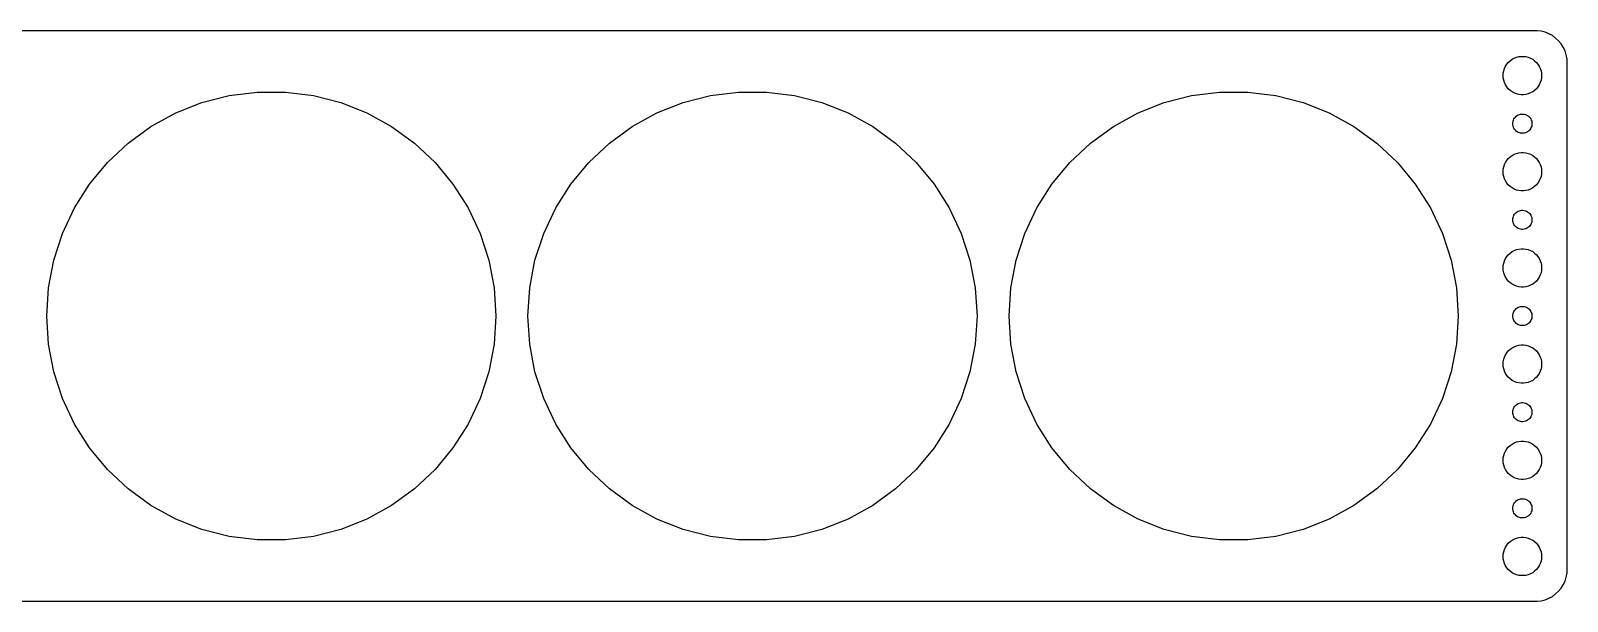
# Model space of a CAD drawing. Header units: metres. Extents: x -202 to 202, y -44 to 44.
# Drawn here: x -37.5 to 202, y -44.5 to 44.5 of the extents above; entities that cross this region are included whole.
import ezdxf

# ---------------------------------------------------------------- set-up
doc = ezdxf.new("R2010")
doc.units = ezdxf.units.M

msp = doc.modelspace()

# ---------------------------------------------------------------- linework, layer by layer
for p, q in [((197.314, 44.4901), (-197.314, 44.4901)), ((197.937, 44.4114), (197.314, 44.4901)), ((198.545, 44.2553), (197.937, 44.4114)), ((199.129, 44.0241), (198.545, 44.2553)), ((199.679, 43.7216), (199.129, 44.0241)), ((200.187, 43.3526), (199.679, 43.7216)), ((200.645, 42.9227), (200.187, 43.3526)), ((201.045, 42.4389), (200.645, 42.9227)), ((201.382, 41.9088), (201.045, 42.4389)), ((201.649, 41.3406), (201.382, 41.9088)), ((201.843, 40.7434), (201.649, 41.3406)), ((201.961, 40.1267), (201.843, 40.7434)), ((192.094, 38.2461), (192.211, 38.6044)), ((192.211, 38.6044), (192.371, 38.9453)), ((192.371, 38.9453), (192.573, 39.2634)), ((192.573, 39.2634), (192.813, 39.5536)), ((192.813, 39.5536), (193.088, 39.8115)), ((193.088, 39.8115), (193.393, 40.033)), ((193.393, 40.033), (193.723, 40.2145)), ((193.723, 40.2145), (194.073, 40.3532)), ((194.073, 40.3532), (194.438, 40.4469)), ((194.438, 40.4469), (194.812, 40.4941)), ((194.812, 40.4941), (195.188, 40.4941)), ((195.188, 40.4941), (195.562, 40.4469)), ((195.562, 40.4469), (195.927, 40.3532)), ((195.927, 40.3532), (196.277, 40.2145)), ((196.277, 40.2145), (196.607, 40.033)), ((196.607, 40.033), (196.912, 39.8115)), ((196.912, 39.8115), (197.187, 39.5536)), ((197.187, 39.5536), (197.427, 39.2634)), ((197.427, 39.2634), (197.629, 38.9453)), ((197.629, 38.9453), (197.789, 38.6044)), ((197.789, 38.6044), (197.906, 38.2461)), ((202, 39.5), (201.961, 40.1267)), ((202, -39.5), (202, 39.5)), ((192, 37.5), (192.024, 37.876)), ((192.024, 37.124), (192, 37.5)), ((192.024, 37.876), (192.094, 38.2461)), ((192.094, 36.7539), (192.024, 37.124)), ((192.211, 36.3956), (192.094, 36.7539)), ((192.371, 36.0547), (192.211, 36.3956)), ((192.573, 35.7366), (192.371, 36.0547)), ((197.629, 36.0547), (197.427, 35.7366)), ((197.789, 36.3956), (197.629, 36.0547)), ((197.906, 36.7539), (197.789, 36.3956)), ((197.906, 38.2461), (197.976, 37.876)), ((197.976, 37.124), (197.906, 36.7539)), ((197.976, 37.876), (198, 37.5)), ((198, 37.5), (197.976, 37.124)), ((-10.8156, 33.287), (-6.55833, 34.3801)), ((-6.55833, 34.3801), (-2.19766, 34.9309)), ((-2.19766, 34.9309), (2.19766, 34.9309)), ((2.19766, 34.9309), (6.55833, 34.3801)), ((6.55833, 34.3801), (10.8156, 33.287)), ((64.1844, 33.287), (68.4417, 34.3801)), ((68.4417, 34.3801), (72.8023, 34.9309)), ((72.8023, 34.9309), (77.1977, 34.9309)), ((77.1977, 34.9309), (81.5583, 34.3801)), ((81.5583, 34.3801), (85.8156, 33.287)), ((139.184, 33.287), (143.442, 34.3801)), ((143.442, 34.3801), (147.802, 34.9309)), ((147.802, 34.9309), (152.198, 34.9309)), ((152.198, 34.9309), (156.558, 34.3801)), ((156.558, 34.3801), (160.816, 33.287)), ((192.813, 35.4464), (192.573, 35.7366)), ((193.088, 35.1885), (192.813, 35.4464)), ((193.393, 34.967), (193.088, 35.1885)), ((193.723, 34.7855), (193.393, 34.967)), ((194.073, 34.6468), (193.723, 34.7855)), ((194.438, 34.5531), (194.073, 34.6468)), ((194.812, 34.5059), (194.438, 34.5531)), ((195.188, 34.5059), (194.812, 34.5059)), ((195.562, 34.5531), (195.188, 34.5059)), ((195.927, 34.6468), (195.562, 34.5531)), ((196.277, 34.7855), (195.927, 34.6468)), ((196.607, 34.967), (196.277, 34.7855)), ((196.912, 35.1885), (196.607, 34.967)), ((197.187, 35.4464), (196.912, 35.1885)), ((197.427, 35.7366), (197.187, 35.4464)), ((-18.7539, 29.5515), (-14.9023, 31.6689)), ((-14.9023, 31.6689), (-10.8156, 33.287)), ((10.8156, 33.287), (14.9023, 31.6689)), ((14.9023, 31.6689), (18.7539, 29.5515)), ((56.2461, 29.5515), (60.0977, 31.6689)), ((60.0977, 31.6689), (64.1844, 33.287)), ((85.8156, 33.287), (89.9023, 31.6689)), ((89.9023, 31.6689), (93.7539, 29.5515)), ((131.246, 29.5515), (135.098, 31.6689)), ((135.098, 31.6689), (139.184, 33.287)), ((160.816, 33.287), (164.902, 31.6689)), ((164.902, 31.6689), (168.754, 29.5515)), ((193.907, 31.0268), (194.044, 31.1558)), ((194.044, 31.1558), (194.196, 31.2665)), ((194.196, 31.2665), (194.361, 31.3572)), ((194.361, 31.3572), (194.536, 31.4266)), ((194.536, 31.4266), (194.719, 31.4734)), ((194.719, 31.4734), (194.906, 31.497)), ((194.906, 31.497), (195.094, 31.497)), ((195.094, 31.497), (195.281, 31.4734)), ((195.281, 31.4734), (195.464, 31.4266)), ((195.464, 31.4266), (195.639, 31.3572)), ((195.639, 31.3572), (195.804, 31.2665)), ((195.804, 31.2665), (195.956, 31.1558)), ((195.956, 31.1558), (196.093, 31.0268)), ((-22.3098, 26.968), (-18.7539, 29.5515)), ((18.7539, 29.5515), (22.3098, 26.968)), ((52.6902, 26.968), (56.2461, 29.5515)), ((93.7539, 29.5515), (97.3098, 26.968)), ((127.69, 26.968), (131.246, 29.5515)), ((168.754, 29.5515), (172.31, 26.968)), ((193.5, 30), (193.512, 30.188)), ((193.512, 29.812), (193.5, 30)), ((193.512, 30.188), (193.547, 30.373)), ((193.547, 29.627), (193.512, 29.812)), ((193.547, 30.373), (193.605, 30.5522)), ((193.605, 29.4478), (193.547, 29.627)), ((193.605, 30.5522), (193.686, 30.7226)), ((193.686, 29.2774), (193.605, 29.4478)), ((193.686, 30.7226), (193.786, 30.8817)), ((193.786, 29.1183), (193.686, 29.2774)), ((193.786, 30.8817), (193.907, 31.0268)), ((193.907, 28.9732), (193.786, 29.1183)), ((194.044, 28.8442), (193.907, 28.9732)), ((194.196, 28.7335), (194.044, 28.8442)), ((195.956, 28.8442), (195.804, 28.7335)), ((196.093, 28.9732), (195.956, 28.8442)), ((196.093, 31.0268), (196.214, 30.8817)), ((196.214, 29.1183), (196.093, 28.9732)), ((196.214, 30.8817), (196.314, 30.7226)), ((196.314, 29.2774), (196.214, 29.1183)), ((196.314, 30.7226), (196.395, 30.5522)), ((196.395, 29.4478), (196.314, 29.2774)), ((196.395, 30.5522), (196.453, 30.373)), ((196.453, 29.627), (196.395, 29.4478)), ((196.453, 30.373), (196.488, 30.188)), ((196.488, 29.812), (196.453, 29.627)), ((196.488, 30.188), (196.5, 30)), ((196.5, 30), (196.488, 29.812)), ((-25.5139, 23.9591), (-22.3098, 26.968)), ((22.3098, 26.968), (25.5139, 23.9591)), ((49.4861, 23.9591), (52.6902, 26.968)), ((97.3098, 26.968), (100.514, 23.9591)), ((124.486, 23.9591), (127.69, 26.968)), ((172.31, 26.968), (175.514, 23.9591)), ((194.361, 28.6427), (194.196, 28.7335)), ((194.536, 28.5734), (194.361, 28.6427)), ((194.719, 28.5266), (194.536, 28.5734)), ((194.906, 28.503), (194.719, 28.5266)), ((195.094, 28.503), (194.906, 28.503)), ((195.281, 28.5266), (195.094, 28.503)), ((195.464, 28.5734), (195.281, 28.5266)), ((195.639, 28.6427), (195.464, 28.5734)), ((195.804, 28.7335), (195.639, 28.6427)), ((-28.3156, 20.5725), (-25.5139, 23.9591)), ((25.5139, 23.9591), (28.3156, 20.5725)), ((46.6844, 20.5725), (49.4861, 23.9591)), ((100.514, 23.9591), (103.316, 20.5725)), ((121.684, 20.5725), (124.486, 23.9591)), ((175.514, 23.9591), (178.316, 20.5725)), ((192.371, 23.9453), (192.573, 24.2634)), ((192.573, 24.2634), (192.813, 24.5536)), ((192.813, 24.5536), (193.088, 24.8115)), ((193.088, 24.8115), (193.393, 25.033)), ((193.393, 25.033), (193.723, 25.2145)), ((193.723, 25.2145), (194.073, 25.3532)), ((194.073, 25.3532), (194.438, 25.4469)), ((194.438, 25.4469), (194.812, 25.4941)), ((194.812, 25.4941), (195.188, 25.4941)), ((195.188, 25.4941), (195.562, 25.4469)), ((195.562, 25.4469), (195.927, 25.3532)), ((195.927, 25.3532), (196.277, 25.2145)), ((196.277, 25.2145), (196.607, 25.033)), ((196.607, 25.033), (196.912, 24.8115)), ((196.912, 24.8115), (197.187, 24.5536)), ((197.187, 24.5536), (197.427, 24.2634)), ((197.427, 24.2634), (197.629, 23.9453)), ((192, 22.5), (192.024, 22.876)), ((192.024, 22.124), (192, 22.5)), ((192.024, 22.876), (192.094, 23.2461)), ((192.094, 21.7539), (192.024, 22.124)), ((192.094, 23.2461), (192.211, 23.6044)), ((192.211, 21.3956), (192.094, 21.7539)), ((192.211, 23.6044), (192.371, 23.9453)), ((197.629, 23.9453), (197.789, 23.6044)), ((197.789, 23.6044), (197.906, 23.2461)), ((197.906, 21.7539), (197.789, 21.3956)), ((197.906, 23.2461), (197.976, 22.876)), ((197.976, 22.124), (197.906, 21.7539)), ((197.976, 22.876), (198, 22.5)), ((198, 22.5), (197.976, 22.124)), ((-30.6707, 16.8614), (-28.3156, 20.5725)), ((28.3156, 20.5725), (30.6707, 16.8614)), ((44.3293, 16.8614), (46.6844, 20.5725)), ((103.316, 20.5725), (105.671, 16.8614)), ((119.329, 16.8614), (121.684, 20.5725)), ((178.316, 20.5725), (180.671, 16.8614)), ((192.371, 21.0547), (192.211, 21.3956)), ((192.573, 20.7366), (192.371, 21.0547)), ((192.813, 20.4464), (192.573, 20.7366)), ((193.088, 20.1884), (192.813, 20.4464)), ((193.393, 19.967), (193.088, 20.1884)), ((193.723, 19.7855), (193.393, 19.967)), ((194.073, 19.6468), (193.723, 19.7855)), ((194.438, 19.5531), (194.073, 19.6468)), ((194.812, 19.5059), (194.438, 19.5531)), ((195.188, 19.5059), (194.812, 19.5059)), ((195.562, 19.5531), (195.188, 19.5059)), ((195.927, 19.6468), (195.562, 19.5531)), ((196.277, 19.7855), (195.927, 19.6468)), ((196.607, 19.967), (196.277, 19.7855)), ((196.912, 20.1884), (196.607, 19.967)), ((197.187, 20.4464), (196.912, 20.1884)), ((197.427, 20.7366), (197.187, 20.4464)), ((197.629, 21.0547), (197.427, 20.7366)), ((197.789, 21.3956), (197.629, 21.0547)), ((-32.5422, 12.8844), (-30.6707, 16.8614)), ((30.6707, 16.8614), (32.5422, 12.8844)), ((42.4578, 12.8844), (44.3293, 16.8614)), ((105.671, 16.8614), (107.542, 12.8844)), ((117.458, 12.8844), (119.329, 16.8614)), ((180.671, 16.8614), (182.542, 12.8844)), ((193.5, 15), (193.512, 15.188)), ((193.512, 14.812), (193.5, 15)), ((193.512, 15.188), (193.547, 15.373)), ((193.547, 14.627), (193.512, 14.812)), ((193.547, 15.373), (193.605, 15.5522)), ((193.605, 14.4478), (193.547, 14.627)), ((193.605, 15.5522), (193.686, 15.7226)), ((193.686, 14.2774), (193.605, 14.4478)), ((193.686, 15.7226), (193.786, 15.8817)), ((193.786, 15.8817), (193.907, 16.0268)), ((193.907, 16.0268), (194.044, 16.1558)), ((194.044, 16.1558), (194.196, 16.2665)), ((194.196, 16.2665), (194.361, 16.3572)), ((194.361, 16.3572), (194.536, 16.4266)), ((194.536, 16.4266), (194.719, 16.4734)), ((194.719, 16.4734), (194.906, 16.497)), ((194.906, 16.497), (195.094, 16.497)), ((195.094, 16.497), (195.281, 16.4734)), ((195.281, 16.4734), (195.464, 16.4266)), ((195.464, 16.4266), (195.639, 16.3572)), ((195.639, 16.3572), (195.804, 16.2665)), ((195.804, 16.2665), (195.956, 16.1558)), ((195.956, 16.1558), (196.093, 16.0268)), ((196.093, 16.0268), (196.214, 15.8817)), ((196.214, 15.8817), (196.314, 15.7226)), ((196.314, 15.7226), (196.395, 15.5522)), ((196.395, 14.4478), (196.314, 14.2774)), ((196.395, 15.5522), (196.453, 15.373)), ((196.453, 14.627), (196.395, 14.4478)), ((196.453, 15.373), (196.488, 15.188)), ((196.488, 14.812), (196.453, 14.627)), ((196.488, 15.188), (196.5, 15)), ((196.5, 15), (196.488, 14.812)), ((-33.9004, 8.70413), (-32.5422, 12.8844)), ((32.5422, 12.8844), (33.9004, 8.70413)), ((41.0996, 8.70413), (42.4578, 12.8844)), ((107.542, 12.8844), (108.9, 8.70413)), ((116.1, 8.70413), (117.458, 12.8844)), ((182.542, 12.8844), (183.9, 8.70413)), ((193.786, 14.1183), (193.686, 14.2774)), ((193.907, 13.9732), (193.786, 14.1183)), ((194.044, 13.8442), (193.907, 13.9732)), ((194.196, 13.7335), (194.044, 13.8442)), ((194.361, 13.6427), (194.196, 13.7335)), ((194.536, 13.5734), (194.361, 13.6427)), ((194.719, 13.5266), (194.536, 13.5734)), ((194.906, 13.5029), (194.719, 13.5266)), ((195.094, 13.5029), (194.906, 13.5029)), ((195.281, 13.5266), (195.094, 13.5029)), ((195.464, 13.5734), (195.281, 13.5266)), ((195.639, 13.6427), (195.464, 13.5734)), ((195.804, 13.7335), (195.639, 13.6427)), ((195.956, 13.8442), (195.804, 13.7335)), ((196.093, 13.9732), (195.956, 13.8442)), ((196.214, 14.1183), (196.093, 13.9732)), ((196.314, 14.2774), (196.214, 14.1183)), ((192.813, 9.55363), (193.088, 9.81154)), ((193.088, 9.81154), (193.393, 10.033)), ((193.393, 10.033), (193.723, 10.2145)), ((193.723, 10.2145), (194.073, 10.3532)), ((194.073, 10.3532), (194.438, 10.4469)), ((194.438, 10.4469), (194.812, 10.4941)), ((194.812, 10.4941), (195.188, 10.4941)), ((195.188, 10.4941), (195.562, 10.4469)), ((195.562, 10.4469), (195.927, 10.3532)), ((195.927, 10.3532), (196.277, 10.2145)), ((196.277, 10.2145), (196.607, 10.033)), ((196.607, 10.033), (196.912, 9.81154)), ((196.912, 9.81154), (197.187, 9.55363)), ((-34.724, 4.38666), (-33.9004, 8.70413)), ((33.9004, 8.70413), (34.724, 4.38666)), ((40.276, 4.38666), (41.0996, 8.70413)), ((108.9, 8.70413), (109.724, 4.38666)), ((115.276, 4.38666), (116.1, 8.70413)), ((183.9, 8.70413), (184.724, 4.38666)), ((192, 7.5), (192.024, 7.87599)), ((192.024, 7.12399), (192, 7.5)), ((192.024, 7.87599), (192.094, 8.24606)), ((192.094, 8.24606), (192.211, 8.60437)), ((192.211, 8.60437), (192.371, 8.94525)), ((192.371, 8.94525), (192.573, 9.26335)), ((192.573, 9.26335), (192.813, 9.55363)), ((197.187, 9.55363), (197.427, 9.26335)), ((197.427, 9.26335), (197.629, 8.94525)), ((197.629, 8.94525), (197.789, 8.60437)), ((197.789, 8.60437), (197.906, 8.24606)), ((197.906, 8.24606), (197.976, 7.87599)), ((197.976, 7.87599), (198, 7.5)), ((198, 7.5), (197.976, 7.12399)), ((192.094, 6.75392), (192.024, 7.12399)), ((192.211, 6.39561), (192.094, 6.75392)), ((192.371, 6.05473), (192.211, 6.39561)), ((192.573, 5.73663), (192.371, 6.05473)), ((192.813, 5.44635), (192.573, 5.73663)), ((193.088, 5.18845), (192.813, 5.44635)), ((193.393, 4.96701), (193.088, 5.18845)), ((193.723, 4.78551), (193.393, 4.96701)), ((196.607, 4.96701), (196.277, 4.78551)), ((196.912, 5.18845), (196.607, 4.96701)), ((197.187, 5.44635), (196.912, 5.18845)), ((197.427, 5.73663), (197.187, 5.44635)), ((197.629, 6.05473), (197.427, 5.73663)), ((197.789, 6.39561), (197.629, 6.05473)), ((197.906, 6.75392), (197.789, 6.39561)), ((197.976, 7.12399), (197.906, 6.75392)), ((-35, 0), (-34.724, 4.38666)), ((34.724, 4.38666), (35, 0)), ((40, 0), (40.276, 4.38666)), ((109.724, 4.38666), (110, 0)), ((115, 0), (115.276, 4.38666)), ((184.724, 4.38666), (185, 0)), ((194.073, 4.64682), (193.723, 4.78551)), ((194.438, 4.55313), (194.073, 4.64682)), ((194.812, 4.50591), (194.438, 4.55313)), ((195.188, 4.50591), (194.812, 4.50591)), ((195.562, 4.55313), (195.188, 4.50591)), ((195.927, 4.64682), (195.562, 4.55313)), ((196.277, 4.78551), (195.927, 4.64682)), ((-34.724, -4.38666), (-35, 0)), ((35, 0), (34.724, -4.38666)), ((40.276, -4.38666), (40, 0)), ((110, 0), (109.724, -4.38666)), ((115.276, -4.38666), (115, 0)), ((185, 0), (184.724, -4.38666)), ((193.5, 0), (193.512, 0.18799)), ((193.512, -0.18799), (193.5, 0)), ((193.512, 0.18799), (193.547, 0.37303)), ((193.547, 0.37303), (193.605, 0.55219)), ((193.605, 0.55219), (193.686, 0.72263)), ((193.686, 0.72263), (193.786, 0.88167)), ((193.786, 0.88167), (193.907, 1.02681)), ((193.907, 1.02681), (194.044, 1.15576)), ((194.044, 1.15576), (194.196, 1.26648)), ((194.196, 1.26648), (194.361, 1.35724)), ((194.361, 1.35724), (194.536, 1.42657)), ((194.536, 1.42657), (194.719, 1.47342)), ((194.719, 1.47342), (194.906, 1.49704)), ((194.906, 1.49704), (195.094, 1.49704)), ((195.094, 1.49704), (195.281, 1.47342)), ((195.281, 1.47342), (195.464, 1.42657)), ((195.464, 1.42657), (195.639, 1.35724)), ((195.639, 1.35724), (195.804, 1.26648)), ((195.804, 1.26648), (195.956, 1.15576)), ((195.956, 1.15576), (196.093, 1.02681)), ((196.093, 1.02681), (196.214, 0.88167)), ((196.214, 0.88167), (196.314, 0.72263)), ((196.314, 0.72263), (196.395, 0.55219)), ((196.395, 0.55219), (196.453, 0.37303)), ((196.453, 0.37303), (196.488, 0.18799)), ((196.488, 0.18799), (196.5, 0)), ((196.5, 0), (196.488, -0.18799)), ((193.547, -0.37303), (193.512, -0.18799)), ((193.605, -0.55219), (193.547, -0.37303)), ((193.686, -0.72263), (193.605, -0.55219)), ((193.786, -0.88167), (193.686, -0.72263)), ((193.907, -1.02681), (193.786, -0.88167)), ((194.044, -1.15576), (193.907, -1.02681)), ((194.196, -1.26648), (194.044, -1.15576)), ((194.361, -1.35724), (194.196, -1.26648)), ((194.536, -1.42657), (194.361, -1.35724)), ((194.719, -1.47342), (194.536, -1.42657)), ((194.906, -1.49704), (194.719, -1.47342)), ((195.094, -1.49704), (194.906, -1.49704)), ((195.281, -1.47342), (195.094, -1.49704)), ((195.464, -1.42657), (195.281, -1.47342)), ((195.639, -1.35724), (195.464, -1.42657)), ((195.804, -1.26648), (195.639, -1.35724)), ((195.956, -1.15576), (195.804, -1.26648)), ((196.093, -1.02681), (195.956, -1.15576)), ((196.214, -0.88167), (196.093, -1.02681)), ((196.314, -0.72263), (196.214, -0.88167)), ((196.395, -0.55219), (196.314, -0.72263)), ((196.453, -0.37303), (196.395, -0.55219)), ((196.488, -0.18799), (196.453, -0.37303)), ((-33.9004, -8.70413), (-34.724, -4.38666)), ((34.724, -4.38666), (33.9004, -8.70413)), ((41.0996, -8.70413), (40.276, -4.38666)), ((109.724, -4.38666), (108.9, -8.70413)), ((116.1, -8.70413), (115.276, -4.38666)), ((184.724, -4.38666), (183.9, -8.70413)), ((193.393, -4.96701), (193.723, -4.78551)), ((193.723, -4.78551), (194.073, -4.64682)), ((194.073, -4.64682), (194.438, -4.55313)), ((194.438, -4.55313), (194.812, -4.50591)), ((194.812, -4.50591), (195.188, -4.50591)), ((195.188, -4.50591), (195.562, -4.55313)), ((195.562, -4.55313), (195.927, -4.64682)), ((195.927, -4.64682), (196.277, -4.78551)), ((196.277, -4.78551), (196.607, -4.96701)), ((192, -7.5), (192.024, -7.12399)), ((192.024, -7.12399), (192.094, -6.75392)), ((192.094, -6.75392), (192.211, -6.39561)), ((192.211, -6.39561), (192.371, -6.05473)), ((192.371, -6.05473), (192.573, -5.73663)), ((192.573, -5.73663), (192.813, -5.44635)), ((192.813, -5.44635), (193.088, -5.18845)), ((193.088, -5.18845), (193.393, -4.96701)), ((196.607, -4.96701), (196.912, -5.18845)), ((196.912, -5.18845), (197.187, -5.44635)), ((197.187, -5.44635), (197.427, -5.73663)), ((197.427, -5.73663), (197.629, -6.05473)), ((197.629, -6.05473), (197.789, -6.39561)), ((197.789, -6.39561), (197.906, -6.75392)), ((197.906, -6.75392), (197.976, -7.12399)), ((197.976, -7.12399), (198, -7.5)), ((-32.5422, -12.8844), (-33.9004, -8.70413)), ((33.9004, -8.70413), (32.5422, -12.8844)), ((42.4578, -12.8844), (41.0996, -8.70413)), ((108.9, -8.70413), (107.542, -12.8844)), ((117.458, -12.8844), (116.1, -8.70413)), ((183.9, -8.70413), (182.542, -12.8844)), ((192.024, -7.87599), (192, -7.5)), ((192.094, -8.24606), (192.024, -7.87599)), ((192.211, -8.60437), (192.094, -8.24606)), ((192.371, -8.94525), (192.211, -8.60437)), ((192.573, -9.26335), (192.371, -8.94525)), ((192.813, -9.55363), (192.573, -9.26335)), ((193.088, -9.81154), (192.813, -9.55363)), ((197.187, -9.55363), (196.912, -9.81154)), ((197.427, -9.26335), (197.187, -9.55363)), ((197.629, -8.94525), (197.427, -9.26335)), ((197.789, -8.60437), (197.629, -8.94525)), ((197.906, -8.24606), (197.789, -8.60437)), ((197.976, -7.87599), (197.906, -8.24606)), ((198, -7.5), (197.976, -7.87599)), ((193.393, -10.033), (193.088, -9.81154)), ((193.723, -10.2145), (193.393, -10.033)), ((194.073, -10.3532), (193.723, -10.2145)), ((194.438, -10.4469), (194.073, -10.3532)), ((194.812, -10.4941), (194.438, -10.4469)), ((195.188, -10.4941), (194.812, -10.4941)), ((195.562, -10.4469), (195.188, -10.4941)), ((195.927, -10.3532), (195.562, -10.4469)), ((196.277, -10.2145), (195.927, -10.3532)), ((196.607, -10.033), (196.277, -10.2145)), ((196.912, -9.81154), (196.607, -10.033)), ((-30.6707, -16.8614), (-32.5422, -12.8844)), ((32.5422, -12.8844), (30.6707, -16.8614)), ((44.3293, -16.8614), (42.4578, -12.8844)), ((107.542, -12.8844), (105.671, -16.8614)), ((119.329, -16.8614), (117.458, -12.8844)), ((182.542, -12.8844), (180.671, -16.8614)), ((193.605, -14.4478), (193.686, -14.2774)), ((193.686, -14.2774), (193.786, -14.1183)), ((193.786, -14.1183), (193.907, -13.9732)), ((193.907, -13.9732), (194.044, -13.8442)), ((194.044, -13.8442), (194.196, -13.7335)), ((194.196, -13.7335), (194.361, -13.6427)), ((194.361, -13.6427), (194.536, -13.5734)), ((194.536, -13.5734), (194.719, -13.5266)), ((194.719, -13.5266), (194.906, -13.5029)), ((194.906, -13.5029), (195.094, -13.5029)), ((195.094, -13.5029), (195.281, -13.5266)), ((195.281, -13.5266), (195.464, -13.5734)), ((195.464, -13.5734), (195.639, -13.6427)), ((195.639, -13.6427), (195.804, -13.7335)), ((195.804, -13.7335), (195.956, -13.8442)), ((195.956, -13.8442), (196.093, -13.9732)), ((196.093, -13.9732), (196.214, -14.1183)), ((196.214, -14.1183), (196.314, -14.2774)), ((196.314, -14.2774), (196.395, -14.4478)), ((193.5, -15), (193.512, -14.812)), ((193.512, -15.188), (193.5, -15)), ((193.512, -14.812), (193.547, -14.627)), ((193.547, -15.373), (193.512, -15.188)), ((193.547, -14.627), (193.605, -14.4478)), ((193.605, -15.5522), (193.547, -15.373)), ((193.686, -15.7226), (193.605, -15.5522)), ((193.786, -15.8817), (193.686, -15.7226)), ((193.907, -16.0268), (193.786, -15.8817)), ((194.044, -16.1558), (193.907, -16.0268)), ((194.196, -16.2665), (194.044, -16.1558)), ((194.361, -16.3572), (194.196, -16.2665)), ((194.536, -16.4266), (194.361, -16.3572)), ((194.719, -16.4734), (194.536, -16.4266)), ((194.906, -16.497), (194.719, -16.4734)), ((195.094, -16.497), (194.906, -16.497)), ((195.281, -16.4734), (195.094, -16.497)), ((195.464, -16.4266), (195.281, -16.4734)), ((195.639, -16.3572), (195.464, -16.4266)), ((195.804, -16.2665), (195.639, -16.3572)), ((195.956, -16.1558), (195.804, -16.2665)), ((196.093, -16.0268), (195.956, -16.1558)), ((196.214, -15.8817), (196.093, -16.0268)), ((196.314, -15.7226), (196.214, -15.8817)), ((196.395, -15.5522), (196.314, -15.7226)), ((196.395, -14.4478), (196.453, -14.627)), ((196.453, -15.373), (196.395, -15.5522)), ((196.453, -14.627), (196.488, -14.812)), ((196.488, -15.188), (196.453, -15.373)), ((196.488, -14.812), (196.5, -15)), ((196.5, -15), (196.488, -15.188)), ((-28.3156, -20.5725), (-30.6707, -16.8614)), ((30.6707, -16.8614), (28.3156, -20.5725)), ((46.6844, -20.5725), (44.3293, -16.8614)), ((105.671, -16.8614), (103.316, -20.5725)), ((121.684, -20.5725), (119.329, -16.8614)), ((180.671, -16.8614), (178.316, -20.5725)), ((-25.5139, -23.9591), (-28.3156, -20.5725)), ((28.3156, -20.5725), (25.5139, -23.9591)), ((49.4861, -23.9591), (46.6844, -20.5725)), ((103.316, -20.5725), (100.514, -23.9591)), ((124.486, -23.9591), (121.684, -20.5725)), ((178.316, -20.5725), (175.514, -23.9591)), ((192.094, -21.7539), (192.211, -21.3956)), ((192.211, -21.3956), (192.371, -21.0547)), ((192.371, -21.0547), (192.573, -20.7366)), ((192.573, -20.7366), (192.813, -20.4464)), ((192.813, -20.4464), (193.088, -20.1884)), ((193.088, -20.1884), (193.393, -19.967)), ((193.393, -19.967), (193.723, -19.7855)), ((193.723, -19.7855), (194.073, -19.6468)), ((194.073, -19.6468), (194.438, -19.5531)), ((194.438, -19.5531), (194.812, -19.5059)), ((194.812, -19.5059), (195.188, -19.5059)), ((195.188, -19.5059), (195.562, -19.5531)), ((195.562, -19.5531), (195.927, -19.6468)), ((195.927, -19.6468), (196.277, -19.7855)), ((196.277, -19.7855), (196.607, -19.967)), ((196.607, -19.967), (196.912, -20.1884)), ((196.912, -20.1884), (197.187, -20.4464)), ((197.187, -20.4464), (197.427, -20.7366)), ((197.427, -20.7366), (197.629, -21.0547)), ((197.629, -21.0547), (197.789, -21.3956)), ((197.789, -21.3956), (197.906, -21.7539)), ((192, -22.5), (192.024, -22.124)), ((192.024, -22.876), (192, -22.5)), ((192.024, -22.124), (192.094, -21.7539)), ((192.094, -23.2461), (192.024, -22.876)), ((192.211, -23.6044), (192.094, -23.2461)), ((192.371, -23.9453), (192.211, -23.6044)), ((192.573, -24.2634), (192.371, -23.9453)), ((197.629, -23.9453), (197.427, -24.2634)), ((197.789, -23.6044), (197.629, -23.9453)), ((197.906, -23.2461), (197.789, -23.6044)), ((197.906, -21.7539), (197.976, -22.124)), ((197.976, -22.876), (197.906, -23.2461)), ((197.976, -22.124), (198, -22.5)), ((198, -22.5), (197.976, -22.876)), ((-22.3098, -26.968), (-25.5139, -23.9591)), ((25.5139, -23.9591), (22.3098, -26.968)), ((52.6902, -26.968), (49.4861, -23.9591)), ((100.514, -23.9591), (97.3098, -26.968)), ((127.69, -26.968), (124.486, -23.9591)), ((175.514, -23.9591), (172.31, -26.968)), ((192.813, -24.5536), (192.573, -24.2634)), ((193.088, -24.8115), (192.813, -24.5536)), ((193.393, -25.033), (193.088, -24.8115)), ((193.723, -25.2145), (193.393, -25.033)), ((194.073, -25.3532), (193.723, -25.2145)), ((194.438, -25.4469), (194.073, -25.3532)), ((194.812, -25.4941), (194.438, -25.4469)), ((195.188, -25.4941), (194.812, -25.4941)), ((195.562, -25.4469), (195.188, -25.4941)), ((195.927, -25.3532), (195.562, -25.4469)), ((196.277, -25.2145), (195.927, -25.3532)), ((196.607, -25.033), (196.277, -25.2145)), ((196.912, -24.8115), (196.607, -25.033)), ((197.187, -24.5536), (196.912, -24.8115)), ((197.427, -24.2634), (197.187, -24.5536)), ((-18.7539, -29.5515), (-22.3098, -26.968)), ((22.3098, -26.968), (18.7539, -29.5515)), ((56.2461, -29.5515), (52.6902, -26.968)), ((97.3098, -26.968), (93.7539, -29.5515)), ((131.246, -29.5515), (127.69, -26.968)), ((172.31, -26.968), (168.754, -29.5515)), ((194.044, -28.8442), (194.196, -28.7335)), ((194.196, -28.7335), (194.361, -28.6427)), ((194.361, -28.6427), (194.536, -28.5734)), ((194.536, -28.5734), (194.719, -28.5266)), ((194.719, -28.5266), (194.906, -28.503)), ((194.906, -28.503), (195.094, -28.503)), ((195.094, -28.503), (195.281, -28.5266)), ((195.281, -28.5266), (195.464, -28.5734)), ((195.464, -28.5734), (195.639, -28.6427)), ((195.639, -28.6427), (195.804, -28.7335)), ((195.804, -28.7335), (195.956, -28.8442)), ((-14.9023, -31.6689), (-18.7539, -29.5515)), ((18.7539, -29.5515), (14.9023, -31.6689)), ((60.0977, -31.6689), (56.2461, -29.5515)), ((93.7539, -29.5515), (89.9023, -31.6689)), ((135.098, -31.6689), (131.246, -29.5515)), ((168.754, -29.5515), (164.902, -31.6689)), ((193.5, -30), (193.512, -29.812)), ((193.512, -30.188), (193.5, -30)), ((193.512, -29.812), (193.547, -29.627)), ((193.547, -30.373), (193.512, -30.188)), ((193.547, -29.627), (193.605, -29.4478)), ((193.605, -30.5522), (193.547, -30.373)), ((193.605, -29.4478), (193.686, -29.2774)), ((193.686, -30.7226), (193.605, -30.5522)), ((193.686, -29.2774), (193.786, -29.1183)), ((193.786, -30.8817), (193.686, -30.7226)), ((193.786, -29.1183), (193.907, -28.9732)), ((193.907, -31.0268), (193.786, -30.8817)), ((193.907, -28.9732), (194.044, -28.8442)), ((194.044, -31.1558), (193.907, -31.0268)), ((195.956, -28.8442), (196.093, -28.9732)), ((196.093, -31.0268), (195.956, -31.1558)), ((196.093, -28.9732), (196.214, -29.1183)), ((196.214, -30.8817), (196.093, -31.0268)), ((196.214, -29.1183), (196.314, -29.2774)), ((196.314, -30.7226), (196.214, -30.8817)), ((196.314, -29.2774), (196.395, -29.4478)), ((196.395, -30.5522), (196.314, -30.7226)), ((196.395, -29.4478), (196.453, -29.627)), ((196.453, -30.373), (196.395, -30.5522)), ((196.453, -29.627), (196.488, -29.812)), ((196.488, -30.188), (196.453, -30.373)), ((196.488, -29.812), (196.5, -30)), ((196.5, -30), (196.488, -30.188)), ((-10.8156, -33.287), (-14.9023, -31.6689)), ((-6.55833, -34.3801), (-10.8156, -33.287)), ((10.8156, -33.287), (6.55833, -34.3801)), ((14.9023, -31.6689), (10.8156, -33.287)), ((64.1844, -33.287), (60.0977, -31.6689)), ((68.4417, -34.3801), (64.1844, -33.287)), ((85.8156, -33.287), (81.5583, -34.3801)), ((89.9023, -31.6689), (85.8156, -33.287)), ((139.184, -33.287), (135.098, -31.6689)), ((143.442, -34.3801), (139.184, -33.287)), ((160.816, -33.287), (156.558, -34.3801)), ((164.902, -31.6689), (160.816, -33.287)), ((194.196, -31.2665), (194.044, -31.1558)), ((194.361, -31.3572), (194.196, -31.2665)), ((194.536, -31.4266), (194.361, -31.3572)), ((194.719, -31.4734), (194.536, -31.4266)), ((194.906, -31.497), (194.719, -31.4734)), ((195.094, -31.497), (194.906, -31.497)), ((195.281, -31.4734), (195.094, -31.497)), ((195.464, -31.4266), (195.281, -31.4734)), ((195.639, -31.3572), (195.464, -31.4266)), ((195.804, -31.2665), (195.639, -31.3572)), ((195.956, -31.1558), (195.804, -31.2665)), ((-2.19766, -34.9309), (-6.55833, -34.3801)), ((2.19766, -34.9309), (-2.19766, -34.9309)), ((6.55833, -34.3801), (2.19766, -34.9309)), ((72.8023, -34.9309), (68.4417, -34.3801)), ((77.1977, -34.9309), (72.8023, -34.9309)), ((81.5583, -34.3801), (77.1977, -34.9309)), ((147.802, -34.9309), (143.442, -34.3801)), ((152.198, -34.9309), (147.802, -34.9309)), ((156.558, -34.3801), (152.198, -34.9309)), ((192.371, -36.0547), (192.573, -35.7366)), ((192.573, -35.7366), (192.813, -35.4464)), ((192.813, -35.4464), (193.088, -35.1885)), ((193.088, -35.1885), (193.393, -34.967)), ((193.393, -34.967), (193.723, -34.7855)), ((193.723, -34.7855), (194.073, -34.6468)), ((194.073, -34.6468), (194.438, -34.5531)), ((194.438, -34.5531), (194.812, -34.5059)), ((194.812, -34.5059), (195.188, -34.5059)), ((195.188, -34.5059), (195.562, -34.5531)), ((195.562, -34.5531), (195.927, -34.6468)), ((195.927, -34.6468), (196.277, -34.7855)), ((196.277, -34.7855), (196.607, -34.967)), ((196.607, -34.967), (196.912, -35.1885)), ((196.912, -35.1885), (197.187, -35.4464)), ((197.187, -35.4464), (197.427, -35.7366)), ((197.427, -35.7366), (197.629, -36.0547)), ((192, -37.5), (192.024, -37.124)), ((192.024, -37.876), (192, -37.5)), ((192.024, -37.124), (192.094, -36.7539)), ((192.094, -38.2461), (192.024, -37.876)), ((192.094, -36.7539), (192.211, -36.3956)), ((192.211, -38.6044), (192.094, -38.2461)), ((192.211, -36.3956), (192.371, -36.0547)), ((197.629, -36.0547), (197.789, -36.3956)), ((197.789, -36.3956), (197.906, -36.7539)), ((197.906, -38.2461), (197.789, -38.6044)), ((197.906, -36.7539), (197.976, -37.124)), ((197.976, -37.876), (197.906, -38.2461)), ((197.976, -37.124), (198, -37.5)), ((198, -37.5), (197.976, -37.876)), ((192.371, -38.9453), (192.211, -38.6044)), ((192.573, -39.2634), (192.371, -38.9453)), ((192.813, -39.5536), (192.573, -39.2634)), ((193.088, -39.8115), (192.813, -39.5536)), ((193.393, -40.033), (193.088, -39.8115)), ((193.723, -40.2145), (193.393, -40.033)), ((194.073, -40.3532), (193.723, -40.2145)), ((194.438, -40.4469), (194.073, -40.3532)), ((194.812, -40.4941), (194.438, -40.4469)), ((195.188, -40.4941), (194.812, -40.4941)), ((195.562, -40.4469), (195.188, -40.4941)), ((195.927, -40.3532), (195.562, -40.4469)), ((196.277, -40.2145), (195.927, -40.3532)), ((196.607, -40.033), (196.277, -40.2145)), ((196.912, -39.8115), (196.607, -40.033)), ((197.187, -39.5536), (196.912, -39.8115)), ((197.427, -39.2634), (197.187, -39.5536)), ((197.629, -38.9453), (197.427, -39.2634)), ((197.789, -38.6044), (197.629, -38.9453)), ((201.843, -40.7434), (201.961, -40.1267)), ((201.961, -40.1267), (202, -39.5)), ((200.187, -43.3526), (200.645, -42.9227)), ((200.645, -42.9227), (201.045, -42.4389)), ((201.045, -42.4389), (201.382, -41.9088)), ((201.382, -41.9088), (201.649, -41.3406)), ((201.649, -41.3406), (201.843, -40.7434)), ((-197.314, -44.4901), (197.314, -44.4901)), ((197.314, -44.4901), (197.937, -44.4114)), ((197.937, -44.4114), (198.545, -44.2553)), ((198.545, -44.2553), (199.129, -44.0241)), ((199.129, -44.0241), (199.679, -43.7216)), ((199.679, -43.7216), (200.187, -43.3526))]:
    msp.add_line(p, q)

doc.saveas('drawing.dxf')
